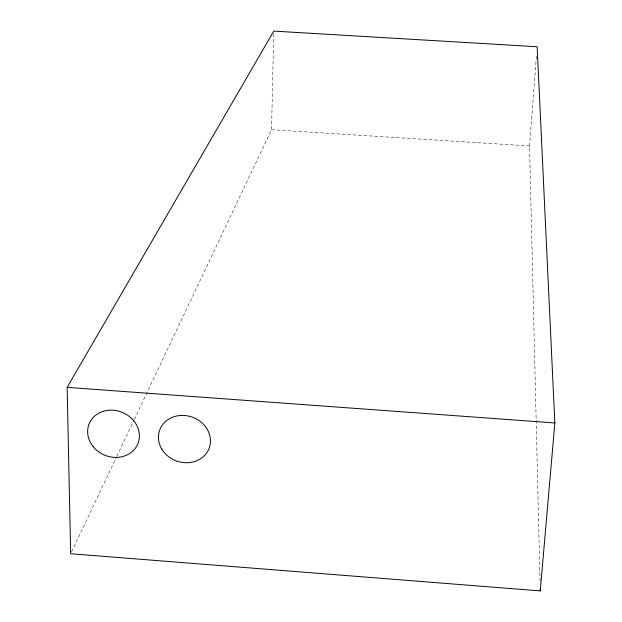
<?xml version="1.0" encoding="UTF-8"?>
<svg xmlns="http://www.w3.org/2000/svg" width="622" height="622" viewBox="0 0 622 622"><rect width="100%" height="100%" fill="white"/><g stroke="black" fill="none" stroke-linecap="round" stroke-linejoin="round"><path stroke-width="0.47" stroke-dasharray="3.11 2.33" d="M134.298 419.43L271.542 129.718L273.719 33.036M540.028 581.189L529.547 145.976L536.483 55.412M71.499 551.994L116.415 457.178M116.827 456.299L133.878 420.309M271.542 129.718L529.547 145.976"/><path stroke-width="0.93" d="M540.261 590.9L554.847 422.952L537.144 46.743L273.766 31.1L67.153 387.358L70.667 553.743L540.261 590.9L540.215 588.956M67.153 387.358L554.847 422.952M93.16 446.612A26.326 23.138 22.6 0 0 137.532 444.559A26.326 23.138 22.6 0 0 109.853 410.17A26.326 23.138 22.6 0 0 93.16 446.612M161.79 449.076A26.342 23.309 19.7 0 0 206.846 452.645A26.342 23.309 19.7 0 0 184.68 415.488A26.342 23.309 19.7 0 0 161.79 449.076"/></g></svg>
